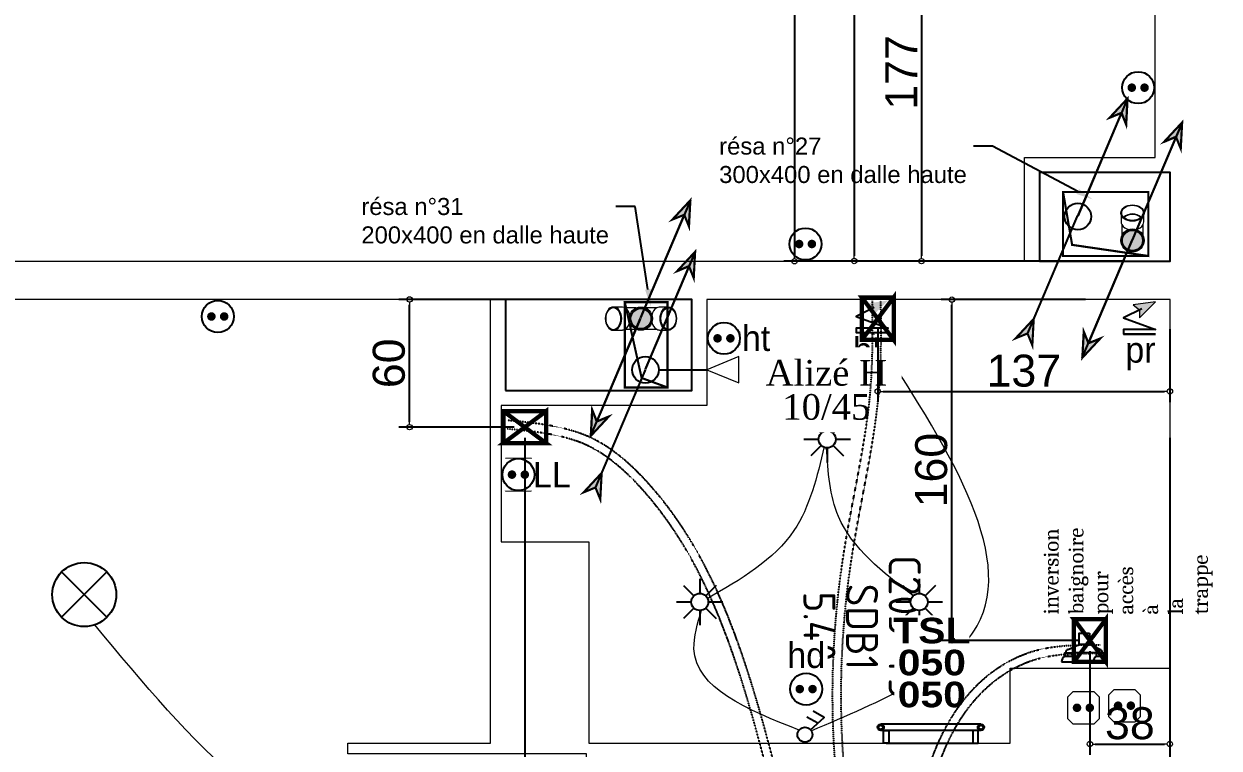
# Model space of a CAD drawing. Header units: millimetres. Extents: x 449410 to 506007, y -379864 to -318775.
# Drawn here: x 462452 to 468058, y -351711 to -348312 of the extents above; entities that cross this region are included whole.
import ezdxf
from ezdxf import colors
from ezdxf.entities.mleader import LeaderData, LeaderLine
from ezdxf.math import Vec2, Vec3

# ---------------------------------------------------------------- set-up
doc = ezdxf.new("R2010")
doc.units = ezdxf.units.MM
doc.set_wipeout_variables(frame=1)
doc.linetypes.add('prlm_ef', pattern=[0.165, 0.1, -0.065])
doc.linetypes.add('prlm_gaz', pattern=[36, 24, -3, 0, -3, 0, -3, 0, -3])
for name, color, linetype, lineweight in [('_GAZELEC-BOITE INCORPO', 36, 'Continuous', 18), ('_GAZELEC-RESERVATION', 1, 'Continuous', 18), ('_GAZELEC-RESERVATION 2', 132, 'Continuous', 18)]:
    doc.layers.add(name, color=color, linetype=linetype, lineweight=lineweight)
for name, color, linetype in [('_GAZELEC-EAU CHAUDE', 1, 'Continuous'), ('GAZ-EU FLECHE', 42, 'Continuous'), ('GAZ-FLECHE VMC', 93, 'Continuous'), ('gaz-modifications', 30, 'Continuous'), ('prlm-CHAUFF-CONV', 20, 'Continuous'), ('prlm-EAU-CHU', 42, 'Continuous'), ('prlm-EAU-EF', 161, 'Continuous'), ('prlm-EAU-EUEV', 25, 'Continuous'), ('prlm-ELEC-CFO', 201, 'Continuous'), ('prlm-GAZ', 20, 'Continuous'), ('prlm-GT', 242, 'Continuous'), ('prlm-MOD', 64, 'Continuous'), ('prlm-VMC', 93, 'Continuous')]:
    doc.layers.add(name, color=color, linetype=linetype)
doc.layers.add('prlm-xpoly', color=7, linetype='Continuous', plot=False)
doc.layers.add('prlm-ZEROPLOT', color=254, linetype='Continuous', plot=False)
doc.styles.add('Arial', font='arial.ttf')
doc.styles.add('prlm-chauff-rad', font='ariblk.ttf', dxfattribs={"height": 12})
doc.styles.add('prlm-elec-cfo', font='comic.ttf', dxfattribs={"height": 12})
doc.styles.add('prlm-mod', font='cambriaz.ttf', dxfattribs={"height": 18})
doc.styles.add('prlm-vmc', font='pala.ttf', dxfattribs={"height": 14})
doc.styles.add('prlm-xpoly', font='isocp.shx', dxfattribs={"height": 15})
doc.styles.get("Standard").update_dxf_attribs({"font": 'arial.ttf'})
doc.dimstyles.new('200', dxfattribs={"dimtxt": 150, "dimasz": 25, "dimexe": 50, "dimexo": 50, "dimgap": 20, "dimtad": 1, "dimdec": 0, "dimlfac": 0.1, "dimdsep": 46, "dimtxsty": 'Arial', "dimblk1": 'DOTBLANK', "dimblk2": 'DOTBLANK', "dimsah": 1, "dimcen": 25, "dimclrd": 5, "dimclre": 5, "dimadec": 0, "dimazin": 0, "dimtfac": 1, "dimtdec": 0, "dimtmove": 0, "dimatfit": 3, "dimldrblk": 'DOTBLANK', "dimfxl": 50, "dimtolj": 1, "dimtzin": 0, "dimarcsym": 0})

# ---------------------------------------------------------------- blocks, each defined once
blk = doc.blocks.new('xi.eu')
at = {"layer": 'prlm-EAU-EUEV', "linetype": 'ByBlock', "lineweight": -2}
h = blk.add_hatch(color=0, dxfattribs=at)
edge = h.paths.add_edge_path()
edge.add_arc((0, 0), 5, 0, 360)
at = {"layer": 'prlm-EAU-EUEV', "color": 0, "linetype": 'ByBlock', "lineweight": 5}
blk.add_circle((0, 0), 5, dxfattribs=at)
blk = doc.blocks.new('xi.be')
at = {"layer": 'prlm-VMC', "color": 0, "linetype": 'ByBlock', "lineweight": 5, "flags": 128}
blk.add_lwpolyline([(-6.17, -15), (6.17, -15), (0, 0)], close=True, dxfattribs=at)
at = {"layer": 'prlm-VMC', "color": 0, "linetype": 'ByBlock', "lineweight": 5}
blk.add_solid([(0, -1), (5.17, -14), (-5.17, -14), (0, -1)], dxfattribs=at)
blk = doc.blocks.new('xi.cee2')
at = {"layer": 'prlm-EAU-CHU', "color": 0, "lineweight": 13}
for p, q in [((-8.66, 5.34), (-12.09, 5.34)), ((-2.17, 5), (-7.43, 5)), ((7.43, 5), (2.17, 5)), ((12.09, 5.34), (8.66, 5.34)), ((-12.09, -5.34), (-8.66, -5.34)), ((-7.43, -5), (-2.17, -5)), ((2.17, -5), (7.43, -5)), ((8.66, -5.34), (12.09, -5.34))]:
    blk.add_line(p, q, dxfattribs=at)
for radius in [5.45, 4.69]:
    blk.add_circle((0, 0), radius, dxfattribs=at)
for centre, radius, start, end in [((-8.8, 2.45), 2.89, 61.5716, 87.1026), ((-9.99, 0.84), 4.88, 9.9757, 58.4084), ((9.99, 0.84), 4.88, 121.5916, 170.0243), ((8.8, 2.45), 2.89, 92.8974, 118.4284), ((-8.8, -2.45), 2.89, 272.8974, 298.4284), ((-9.99, -0.84), 4.88, 301.5916, 350.0243), ((9.99, -0.84), 4.88, 189.9757, 238.4084), ((8.8, -2.45), 2.89, 241.5716, 267.1026)]:
    blk.add_arc(centre, radius, start, end, dxfattribs=at)
at = {"layer": 'prlm-EAU-CHU', "color": 0, "lineweight": 13, "extrusion": (0, 0, -1)}
for centre, major_axis, ratio in [((-12.84, 0), (0, -5.45), 0.707316), ((-12.94, 0), (0, -5.05), 0.706972)]:
    blk.add_ellipse(centre, major_axis=major_axis, ratio=ratio, dxfattribs=at)
at = {"layer": 'prlm-EAU-CHU', "color": 0, "lineweight": 13}
for centre, major_axis, ratio in [((12.84, 0), (0, -5.45), 0.707316), ((12.94, 0), (0, -5.05), 0.706972)]:
    blk.add_ellipse(centre, major_axis=major_axis, ratio=ratio, dxfattribs=at)
blk = doc.blocks.new('xi.cee1')
at = {"layer": 'prlm-EAU-CHU', "color": 0, "lineweight": 13}
for p, q in [((7.43, 5), (2.17, 5)), ((12.09, 5.34), (8.77, 5.34)), ((2.17, -5), (7.43, -5)), ((8.77, -5.34), (12.09, -5.34))]:
    blk.add_line(p, q, dxfattribs=at)
for radius in [5.45, 4.69]:
    blk.add_circle((0, 0), radius, dxfattribs=at)
for centre, radius, start, end in [((10.09, 0.78), 4.99, 122.4397, 169.5051), ((8.79, 2.49), 2.86, 90.508, 118.9381), ((6.35, 0), 5.87, 317.8112, 42.1667), ((6.14, 0), 6.3, 318.9248, 41.0752), ((10.09, -0.78), 4.99, 190.4949, 237.5603), ((8.79, -2.49), 2.86, 241.0619, 269.492)]:
    blk.add_arc(centre, radius, start, end, dxfattribs=at)
for centre, major_axis, ratio in [((12.84, 0), (0, -5.44), 0.708306), ((12.94, 0), (0, -5.05), 0.707331)]:
    blk.add_ellipse(centre, major_axis=major_axis, ratio=ratio, dxfattribs=at)
blk = doc.blocks.new('xi.PC')
at = {"color": 0, "lineweight": 5}
blk.add_wipeout([(-7.5, -7.5), (7.5, -7.5), (7.5, 7.5), (-7.5, 7.5)], dxfattribs=at).dxf.layer = 'prlm-ELEC-CFO'
at = {"layer": 'prlm-ELEC-CFO', "color": 0, "linetype": 'ByBlock', "lineweight": 5, "const_width": 2}
for points in [[(-4, 0, 1), (-2, 0, 1)], [(2, 0, 1), (4, 0, 1)]]:
    blk.add_lwpolyline(points, format="xyb", close=True, dxfattribs=at)
at = {"layer": 'prlm-ELEC-CFO', "color": 0, "linetype": 'ByBlock', "lineweight": -2}
blk.add_circle((0, 0), 7.5, dxfattribs=at)
blk = doc.blocks.new('xi.LLrob')
at = {"layer": 'prlm-EAU-EF', "color": 0}
blk.add_lwpolyline([(-6, 7.5), (6, 7.5), (-6, -7.5), (6, -7.5)], close=True, dxfattribs=at)
blk = doc.blocks.new('xi.LL')
at = {"color": 0, "lineweight": 5}
blk.add_wipeout([(-7.5, -7.5), (7.5, -7.5), (7.5, 7.5), (-7.5, 7.5)], dxfattribs=at).dxf.layer = 'prlm-ELEC-CFO'
at = {"layer": 'prlm-ELEC-CFO', "color": 0, "linetype": 'ByBlock', "lineweight": 5, "const_width": 2}
for points in [[(-4, 0, 1), (-2, 0, 1)], [(2, 0, 1), (4, 0, 1)]]:
    blk.add_lwpolyline(points, format="xyb", close=True, dxfattribs=at)
at = {"layer": 'prlm-ELEC-CFO', "color": 0, "linetype": 'ByBlock', "lineweight": -2}
blk.add_circle((0, 0), 7.5, dxfattribs=at)
blk = doc.blocks.new('xi.PCHT')
at = {"color": 0, "lineweight": 5}
blk.add_wipeout([(-7.5, -7.5), (7.5, -7.5), (7.5, 7.5), (-7.5, 7.5)], dxfattribs=at).dxf.layer = 'prlm-ELEC-CFO'
at = {"layer": 'prlm-ELEC-CFO', "color": 0, "linetype": 'ByBlock', "lineweight": 5, "const_width": 2}
for points in [[(-4, 0, 1), (-2, 0, 1)], [(2, 0, 1), (4, 0, 1)]]:
    blk.add_lwpolyline(points, format="xyb", close=True, dxfattribs=at)
at = {"layer": 'prlm-ELEC-CFO', "color": 0, "linetype": 'ByBlock', "lineweight": -2}
blk.add_circle((0, 0), 7.5, dxfattribs=at)
blk = doc.blocks.new('xi.PCHD')
at = {"color": 0, "lineweight": 5}
blk.add_wipeout([(-7.5, -7.5), (7.5, -7.5), (7.5, 7.5), (-7.5, 7.5)], dxfattribs=at).dxf.layer = 'prlm-ELEC-CFO'
at = {"layer": 'prlm-ELEC-CFO', "color": 0, "linetype": 'ByBlock', "lineweight": 5, "const_width": 2}
for points in [[(-4, 0, 1), (-2, 0, 1)], [(2, 0, 1), (4, 0, 1)]]:
    blk.add_lwpolyline(points, format="xyb", close=True, dxfattribs=at)
at = {"layer": 'prlm-ELEC-CFO', "color": 0, "linetype": 'ByBlock', "lineweight": -2}
blk.add_circle((0, 0), 7.5, dxfattribs=at)
blk = doc.blocks.new('xi.PR')
at = {"layer": 'prlm-ELEC-CFO', "lineweight": 5}
blk.add_hatch(color=0, dxfattribs=at).paths.add_polyline_path([(-3, 6), (-0.1, 3.7), (0, 0), (7.5, 7.5)])
at = {"layer": 'prlm-ELEC-CFO', "color": 0, "lineweight": 5, "flags": 128}
blk.add_lwpolyline([(-3, 6), (-0.1, 3.7), (0, 0), (7.5, 7.5)], close=True, dxfattribs=at)
at = {"layer": 'prlm-ELEC-CFO', "color": 0}
blk.add_lwpolyline([(0.95, 4.23), (-7.5, 0), (7.5, -5.5), (-7.5, -5.5), (-7.5, -7.5), (7.5, -7.5)], dxfattribs=at)
blk = doc.blocks.new('xi.DA')
at = {"layer": 'prlm-ELEC-CFO', "color": 0}
for points in [[(0.61, -1.67), (7.04, 4.05), (1.81, 7.01)], [(4.05, 1.39), (-1.17, 4.34)]]:
    blk.add_lwpolyline(points, dxfattribs=at)
blk.add_circle((-2, -4), 3.5, dxfattribs=at)
blk = doc.blocks.new('xi.SPOT')
at = {"color": 0, "lineweight": 5}
blk.add_wipeout([(-4, 0), (-2.83, -2.83), (0, -4), (2.83, -2.83), (4, 0), (2.83, 2.83), (0, 4), (-2.83, 2.83)], dxfattribs=at).dxf.layer = 'prlm-ELEC-CFO'
at = {"layer": 'prlm-ELEC-CFO', "color": 0, "linetype": 'ByBlock', "lineweight": -2, "flags": 128}
for points in [[(-7.69, 7.69), (-2.83, 2.83)], [(0, 10.88), (0, 4)], [(7.69, 7.69), (2.83, 2.83)], [(-10.88, 0), (-4, 0)], [(4, 0), (10.88, 0)], [(-2.83, -2.83), (-7.69, -7.69)], [(0, -4), (0, -10.88)], [(2.83, -2.83), (7.69, -7.69)]]:
    blk.add_lwpolyline(points, dxfattribs=at)
at = {"layer": 'prlm-ELEC-CFO', "color": 0, "linetype": 'ByBlock', "lineweight": -2}
blk.add_circle((0, 0), 4, dxfattribs=at)
blk = doc.blocks.new('xi.BL')
at = {"color": 0, "lineweight": 5}
blk.add_wipeout([(-7.5, -7.5), (7.5, -7.5), (7.5, 7.5), (-7.5, 7.5)], dxfattribs=at).dxf.layer = 'prlm-ELEC-CFO'
at = {"layer": 'prlm-ELEC-CFO', "lineweight": 5}
blk.add_hatch(color=0, dxfattribs=at).paths.add_polyline_path([(-3, 6), (-0.1, 3.7), (0, 0), (7.5, 7.5)])
at = {"layer": 'prlm-ELEC-CFO', "color": 0}
blk.add_lwpolyline([(0.95, 4.23), (-7.5, 0), (7.5, -5.5), (-7.5, -5.5), (-7.5, -7.5), (7.5, -7.5)], dxfattribs=at)
blk = doc.blocks.new('xi.dchrob')
at = {"layer": 'prlm-MOD', "color": 161}
for p, q in [((8.16, -2.3), (8.16, 2.3)), ((13.38, 1.16), (13.38, -1.16))]:
    blk.add_line(p, q, dxfattribs=at)
for points in [[(0, 10.66), (0, 4.16)], [(4.19, -5.66), (4.19, 5.66)], [(5.77, 7.56), (8.16, 2.38)], [(0, -4.16), (0, -10.66)], [(5.77, -7.26), (8.16, -2.37)]]:
    blk.add_lwpolyline(points, dxfattribs=at)
for points in [[(2.5, 9.16), (4.19, 9.16), (4.19, 5.66), (2.5, 5.66)], [(13.38, -2.37), (8.16, -2.37), (8.16, 2.38), (13.38, 2.38)], [(2.5, -5.66), (4.19, -5.66), (4.19, -9.16), (2.5, -9.16)]]:
    blk.add_lwpolyline(points, close=True, dxfattribs=at)
for centre, radius, start, end in [((0, 7.41), 3.25, 32.579, 90), ((0, 7.41), 3.25, 270, 327.421), ((4.65, 7.56), 1.13, 0, 114.0743), ((0, -7.41), 3.25, 32.579, 90), ((0, -7.41), 3.25, 270, 327.421), ((4.65, -7.26), 1.13, 245.9257, 360)]:
    blk.add_arc(centre, radius, start, end, dxfattribs=at)
blk = doc.blocks.new('xi.PCGTL')
at = {"layer": 'prlm-ELEC-CFO', "color": 0, "lineweight": 0}
blk.add_lwpolyline([(-7.5, -5), (-5, -7.5), (5, -7.5), (7.5, -5), (7.5, 5), (5, 7.5), (-5, 7.5), (-7.5, 5)], close=True, dxfattribs=at)
at = {"layer": 'prlm-ELEC-CFO', "color": 0, "linetype": 'ByBlock', "lineweight": 5, "const_width": 2}
for points in [[(-4, 0, 1), (-2, 0, 1)], [(2, 0, 1), (4, 0, 1)]]:
    blk.add_lwpolyline(points, format="xyb", close=True, dxfattribs=at)
blk = doc.blocks.new('xi.PTCE')
at = {"layer": 'prlm-ELEC-CFO', "color": 0}
for points in [[(-10.61, 10.61), (10.61, -10.61)], [(10.61, 10.61), (-10.61, -10.61)]]:
    blk.add_lwpolyline(points, dxfattribs=at)
at = {"layer": 'prlm-ELEC-CFO', "color": 0, "linetype": 'ByBlock'}
blk.add_circle((0, 0), 15, dxfattribs=at)
blk = doc.blocks.new('xi.tsl-050-050')
at = {"layer": 'prlm-CHAUFF-CONV', "linetype": 'ByBlock', "lineweight": -2}
h = blk.add_hatch(color=0, dxfattribs=at)
edge = h.paths.add_edge_path()
edge.add_arc((-23.5, 7.5), 1.5, 0, 360)
edge = h.paths.add_edge_path(flags=17)
edge.add_arc((-23.5, 7.5), 1, 0, 360)
edge = h.paths.add_edge_path()
edge.add_arc((23.5, 7.5), 1.5, 0, 360)
edge = h.paths.add_edge_path(flags=17)
edge.add_arc((23.5, 7.5), 1, 0, 360)
at = {"layer": 'prlm-CHAUFF-CONV', "color": 0, "linetype": 'ByBlock', "lineweight": -2, "flags": 128}
for points in [[(23.5, 9), (-23.5, 9)], [(23.5, 6), (-23.5, 6)]]:
    blk.add_lwpolyline(points, dxfattribs=at)
at = {"layer": 'prlm-CHAUFF-CONV', "color": 0, "linetype": 'ByBlock', "lineweight": -2}
for points in [[(-19.73, 0), (-22.27, 0), (-22.27, 6), (-19.73, 6)], [(19.73, 0), (22.27, 0), (22.27, 6), (19.73, 6)]]:
    blk.add_lwpolyline(points, close=True, dxfattribs=at)
for centre, radius in [((-23.5, 7.5), 1.5), ((-23.5, 7.5), 1), ((23.5, 7.5), 1.5), ((23.5, 7.5), 1)]:
    blk.add_circle(centre, radius, dxfattribs=at)
at = {"layer": 'prlm-ZEROPLOT', "linetype": 'ByBlock', "lineweight": -2, "flags": 128}
blk.add_lwpolyline([(-21, 0), (21, 0)], dxfattribs=at)
blk = doc.blocks.new('FLECHE1')
h = blk.add_hatch(color=256)
h.dxf.hatch_style = 1
h.paths.add_polyline_path([(495907.1, -370439.6), (495913.6, -370315.5), (495936.1, -370371.1), (495991.7, -370348.6)])
for p, q in [((495907.1, -370439.6), (496141.3, -369887.2)), ((495913.6, -370315.5), (495907.1, -370439.6)), ((495913.6, -370315.5), (495907.1, -370439.6)), ((495936.1, -370371.1), (495913.6, -370315.5)), ((495936.1, -370371.1), (495913.6, -370315.5)), ((495991.7, -370348.6), (495907.1, -370439.6)), ((495907.1, -370439.6), (495991.7, -370348.6)), ((495907.1, -370439.6), (495936.1, -370371.1)), ((495936.1, -370371.1), (495991.7, -370348.6)), ((495991.7, -370348.6), (495936.1, -370371.1))]:
    blk.add_line(p, q)
at = {"const_width": 10}
for points in [[(495936.1, -370371.1), (496141.3, -369887.2)], [(495907.1, -370439.6), (495913.6, -370315.5), (495936.1, -370371.1), (495991.7, -370348.6), (495907.1, -370439.6)]]:
    blk.add_lwpolyline(points, dxfattribs=at)
blk = doc.blocks.new('FLECHE2')
h = blk.add_hatch(color=256)
h.dxf.hatch_style = 1
h.paths.add_polyline_path([(496271.9, -370023.3), (496278.4, -369899.2), (496300.9, -369954.8), (496356.5, -369932.3)])
at = {"const_width": 10}
for points in [[(496066.7, -370507.2), (496300.9, -369954.8), (496356.5, -369932.3), (496271.9, -370023.3), (496300.9, -369954.8), (496278.4, -369899.2), (496271.9, -370023.3), (496356.5, -369932.3), (496300.9, -369954.8), (496278.4, -369899.2), (496271.9, -370023.3)], [(496271.9, -370023.3), (496278.4, -369899.2), (496300.9, -369954.8), (496356.5, -369932.3), (496271.9, -370023.3)]]:
    blk.add_lwpolyline(points, dxfattribs=at)
blk = doc.blocks.new('_DOTBLANK')
at = {"color": 0, "linetype": 'ByBlock'}
blk.add_line((-0.5, 0), (-1, 0), dxfattribs=at)
blk.add_circle((0, 0), 0.5, dxfattribs=at)
blk = doc.blocks.new('*D135')
at = {"layer": '_GAZELEC-BOITE INCORPO', "color": 5, "lineweight": -2, "transparency": 16777216}
for p, q in [((467432, -349606), (466755.1, -349606)), ((466805.1, -351180.8), (466805.1, -349631)), ((467402.1, -351205.8), (466755.1, -351205.8))]:
    blk.add_line(p, q, dxfattribs=at)
at = {"layer": '_GAZELEC-BOITE INCORPO', "color": 5, "lineweight": -2, "transparency": 16777216, "xscale": 25, "yscale": 25, "zscale": 25}
for p, rotation in [((466805.1, -349606), 90), ((466805.1, -351205.8), 270)]:
    blk.add_blockref('_DOTBLANK', p, dxfattribs=dict(at, rotation=rotation))
at = {"layer": '_GAZELEC-BOITE INCORPO', "color": 0, "transparency": 16777216, "insert": (466708.5, -350405.9), "char_height": 150, "attachment_point": 5, "rotation": 90, "style": 'Arial'}
blk.add_mtext('\\A1;160', dxfattribs=at)
blk = doc.blocks.new('*D136')
at = {"layer": '_GAZELEC-BOITE INCORPO', "color": 5, "lineweight": -2, "transparency": 16777216}
for p, q in [((467452.1, -351255.8), (467452.1, -351741.4)), ((467827.1, -351255.8), (467827.1, -351741.4)), ((467477.1, -351691.4), (467802.1, -351691.4))]:
    blk.add_line(p, q, dxfattribs=at)
at = {"layer": '_GAZELEC-BOITE INCORPO', "color": 5, "lineweight": -2, "transparency": 16777216, "xscale": 25, "yscale": 25, "zscale": 25, "rotation": 180}
blk.add_blockref('_DOTBLANK', (467452.1, -351691.4), dxfattribs=at)
at = {"layer": '_GAZELEC-BOITE INCORPO', "color": 5, "lineweight": -2, "transparency": 16777216, "xscale": 25, "yscale": 25, "zscale": 25}
blk.add_blockref('_DOTBLANK', (467827.1, -351691.4), dxfattribs=at)
at = {"layer": '_GAZELEC-BOITE INCORPO', "color": 0, "transparency": 16777216, "insert": (467639.6, -351594.8), "char_height": 150, "attachment_point": 5, "style": 'Arial'}
blk.add_mtext('\\A1;38', dxfattribs=at)
blk = doc.blocks.new('*D137')
at = {"layer": '_GAZELEC-BOITE INCORPO', "color": 5, "lineweight": -2, "transparency": 16777216}
for p, q in [((466457, -349745.3), (466457, -350086.9)), ((467827.4, -349745.1), (467827.4, -350086.9)), ((466482, -350036.9), (467802.4, -350036.9))]:
    blk.add_line(p, q, dxfattribs=at)
at = {"layer": '_GAZELEC-BOITE INCORPO', "color": 5, "lineweight": -2, "transparency": 16777216, "xscale": 25, "yscale": 25, "zscale": 25, "rotation": 180}
blk.add_blockref('_DOTBLANK', (466457, -350036.9), dxfattribs=at)
at = {"layer": '_GAZELEC-BOITE INCORPO', "color": 5, "lineweight": -2, "transparency": 16777216, "xscale": 25, "yscale": 25, "zscale": 25}
blk.add_blockref('_DOTBLANK', (467827.4, -350036.9), dxfattribs=at)
at = {"layer": '_GAZELEC-BOITE INCORPO', "color": 0, "transparency": 16777216, "insert": (467142.2, -349940.3), "char_height": 150, "attachment_point": 5, "style": 'Arial'}
blk.add_mtext('\\A1;137', dxfattribs=at)
blk = doc.blocks.new('*D138')
at = {"layer": '_GAZELEC-BOITE INCORPO', "color": 5, "lineweight": -2, "transparency": 16777216}
for p, q in [((464801, -350254.6), (464801, -352030.3)), ((467827.1, -350254.6), (467827.1, -352030.3)), ((464826, -351980.3), (467802.1, -351980.3))]:
    blk.add_line(p, q, dxfattribs=at)
at = {"layer": '_GAZELEC-BOITE INCORPO', "color": 5, "lineweight": -2, "transparency": 16777216, "xscale": 25, "yscale": 25, "zscale": 25, "rotation": 180}
blk.add_blockref('_DOTBLANK', (464801, -351980.3), dxfattribs=at)
at = {"layer": '_GAZELEC-BOITE INCORPO', "color": 5, "lineweight": -2, "transparency": 16777216, "xscale": 25, "yscale": 25, "zscale": 25}
blk.add_blockref('_DOTBLANK', (467827.1, -351980.3), dxfattribs=at)
at = {"layer": '_GAZELEC-BOITE INCORPO', "color": 0, "transparency": 16777216, "insert": (466314, -351883.7), "char_height": 150, "attachment_point": 5, "style": 'Arial'}
blk.add_mtext('\\A1;303', dxfattribs=at)
blk = doc.blocks.new('*D139')
at = {"layer": '_GAZELEC-BOITE INCORPO', "color": 5, "lineweight": -2, "transparency": 16777216}
for p, q in [((464751, -349605.3), (464210.8, -349605.3)), ((464260.8, -350179.6), (464260.8, -349630.3)), ((464751, -350204.6), (464210.8, -350204.6))]:
    blk.add_line(p, q, dxfattribs=at)
at = {"layer": '_GAZELEC-BOITE INCORPO', "color": 5, "lineweight": -2, "transparency": 16777216, "xscale": 25, "yscale": 25, "zscale": 25}
for p, rotation in [((464260.8, -349605.3), 90), ((464260.8, -350204.6), 270)]:
    blk.add_blockref('_DOTBLANK', p, dxfattribs=dict(at, rotation=rotation))
at = {"layer": '_GAZELEC-BOITE INCORPO', "color": 0, "transparency": 16777216, "insert": (464164.2, -349904.9), "char_height": 150, "attachment_point": 5, "rotation": 90, "style": 'Arial'}
blk.add_mtext('\\A1;60', dxfattribs=at)
blk = doc.blocks.new('*D140')
at = {"layer": '_GAZELEC-BOITE INCORPO', "color": 5, "lineweight": -2, "transparency": 16777216}
for p, q in [((467607.5, -347654.4), (466612.2, -347654.4)), ((466662.2, -347679.4), (466662.2, -349400.8)), ((467607.5, -349425.8), (466612.2, -349425.8))]:
    blk.add_line(p, q, dxfattribs=at)
at = {"layer": '_GAZELEC-BOITE INCORPO', "color": 5, "lineweight": -2, "transparency": 16777216, "xscale": 25, "yscale": 25, "zscale": 25}
for p, rotation in [((466662.2, -347654.4), 90), ((466662.2, -349425.8), 270)]:
    blk.add_blockref('_DOTBLANK', p, dxfattribs=dict(at, rotation=rotation))
at = {"layer": '_GAZELEC-BOITE INCORPO', "color": 0, "transparency": 16777216, "insert": (466566.9, -348540.1), "char_height": 150, "attachment_point": 5, "rotation": 90, "style": 'Arial'}
blk.add_mtext('\\A1;177', dxfattribs=at)
blk = doc.blocks.new('*D141')
at = {"layer": '_GAZELEC-BOITE INCORPO', "color": 5, "lineweight": -2, "transparency": 16777216}
for p, q in [((467607.4, -345941.8), (466296.7, -345941.8)), ((466346.7, -345966.8), (466346.7, -349400.1)), ((467607.4, -349425.1), (466296.7, -349425.1))]:
    blk.add_line(p, q, dxfattribs=at)
at = {"layer": '_GAZELEC-BOITE INCORPO', "color": 5, "lineweight": -2, "transparency": 16777216, "xscale": 25, "yscale": 25, "zscale": 25}
for p, rotation in [((466346.7, -345941.8), 90), ((466346.7, -349425.1), 270)]:
    blk.add_blockref('_DOTBLANK', p, dxfattribs=dict(at, rotation=rotation))
at = {"layer": '_GAZELEC-BOITE INCORPO', "color": 0, "transparency": 16777216, "insert": (466250, -347683.4), "char_height": 150, "attachment_point": 5, "rotation": 90, "style": 'Arial'}
blk.add_mtext('\\A1;348', dxfattribs=at)
blk = doc.blocks.new('*D142')
at = {"layer": '_GAZELEC-BOITE INCORPO', "color": 5, "lineweight": -2, "transparency": 16777216}
for p, q in [((466972.1, -344224.3), (466016.4, -344224.3)), ((466066.4, -344249.3), (466066.4, -349400.9)), ((466972.1, -349425.9), (466016.4, -349425.9))]:
    blk.add_line(p, q, dxfattribs=at)
at = {"layer": '_GAZELEC-BOITE INCORPO', "color": 5, "lineweight": -2, "transparency": 16777216, "xscale": 25, "yscale": 25, "zscale": 25}
for p, rotation in [((466066.4, -344224.3), 90), ((466066.4, -349425.9), 270)]:
    blk.add_blockref('_DOTBLANK', p, dxfattribs=dict(at, rotation=rotation))
at = {"layer": '_GAZELEC-BOITE INCORPO', "color": 0, "transparency": 16777216, "insert": (465969.9, -346825.1), "char_height": 150, "attachment_point": 5, "rotation": 90, "style": 'Arial'}
blk.add_mtext('\\A1;520', dxfattribs=at)

msp = doc.modelspace()

# ---------------------------------------------------------------- linework, layer by layer
at = {"layer": '_GAZELEC-BOITE INCORPO', "const_width": 20}
for points in [[(464901.014, -350179.615), (464901.01, -350129.615), (464701.016, -350129.631), (464701.022, -350279.631), (464901.022, -350279.615), (464901.01, -350129.615), (464701.022, -350279.631), (464901.022, -350279.609), (464701.016, -350129.631)], [(467427.13, -351105.821), (467377.13, -351105.825), (467377.146, -351305.818), (467527.146, -351305.813), (467527.13, -351105.813), (467377.13, -351105.825), (467527.146, -351305.813), (467527.124, -351105.813), (467377.146, -351305.818)]]:
    msp.add_lwpolyline(points, dxfattribs=at)
at = {"layer": '_GAZELEC-RESERVATION 2', "const_width": 10}
for points in [[(467726.446, -349401.339), (467326.446, -349401.339), (467326.446, -349101.339), (467726.446, -349101.339), (467726.446, -349401.339), (467368.771, -349349.174), (467326.446, -349101.339)], [(465270.468, -349618.179), (465270.468, -350018.179), (465470.468, -350018.179), (465470.468, -349618.179), (465270.468, -349618.179), (465349.39, -349973.891), (465470.468, -350018.179)]]:
    msp.add_lwpolyline(points, dxfattribs=at)
at = {"layer": 'prlm-ELEC-CFO', "lineweight": 13}
for points in [[(466205.558, -350295.76), (466063.642, -350689.715), (465656.175, -351010.75)], [(466623.911, -350995.786), (466272.825, -350623.343), (466215.819, -350301.429)], [(464696.565, -351873.392), (464198.899, -352115.971), (462783.577, -351131.927)]]:
    msp.add_spline(points, degree=3, dxfattribs=at)
at = {"layer": 'prlm-GT'}
for points in [[(467215.476, -349425.125), (467828.626, -349425.125), (467828.626, -349009.402), (467215.476, -349009.402)], [(464711.088, -350033.06), (465585.601, -350033.06), (465585.601, -349605.262), (464711.088, -349605.262)]]:
    msp.add_lwpolyline(points, close=True, dxfattribs=at)
at = {"layer": 'prlm-VMC'}
msp.add_lwpolyline([(465429.615, -349935.438), (465655.594, -349935.441)], dxfattribs=at)
for centre in [(467395.847, -349215.904), (465367.115, -349935.438)]:
    msp.add_circle(centre, 62.5, dxfattribs=at)
at = {"layer": 'prlm-xpoly', "lineweight": 0}
for points in [[(467154.54, -344788.832), (460980.738, -344788.831), (460982.801, -349425.261), (467145.476, -349425.125), (467145.476, -348939.402), (467758.626, -348939.402), (467758.626, -345163.831), (467154.529, -345163.831)], [(465090.609, -351738.056), (463971.087, -351738.056), (463971.087, -351688.056), (464641.087, -351688.056), (464641.088, -349605.262), (460982.801, -349605.261), (460982.265, -352691.266), (465090.609, -352691.267)], [(465655.623, -349605.09), (465655.579, -350103.06), (464691.088, -350103.06), (464691.087, -350743.127), (465101.146, -350743.127), (465101.146, -351688.043), (467077.711, -351688.057), (467078.305, -351335.858), (467827.796, -351335.858), (467828.001, -349605.605)]]:
    msp.add_lwpolyline(points, close=True, dxfattribs=at)

# ---------------------------------------------------------------- block references
at = {"layer": 'GAZ-EU FLECHE', "rotation": 180}
for p in [(963792.105, -719213.927), (961485.117, -719579.097)]:
    msp.add_blockref('FLECHE1', p, dxfattribs=at)
at = {"layer": 'GAZ-EU FLECHE'}
msp.add_blockref('FLECHE1', (-30796.495, 20193.581), dxfattribs=at)
at = {"layer": 'GAZ-FLECHE VMC', "rotation": 180}
for name, p in [('FLECHE2', (963460.499, -719719.802)), ('FLECHE1', (961507.416, -719820.942)), ('FLECHE2', (961433.787, -720442.674))]:
    msp.add_blockref(name, p, dxfattribs=at)
at = {"layer": 'prlm-CHAUFF-CONV', "xscale": 10, "yscale": 10, "zscale": 10}
msp.add_blockref('xi.tsl-050-050', (466706.044, -351688.057), dxfattribs=at)
at = {"layer": 'prlm-EAU-CHU', "ltscale": 50, "xscale": 10, "yscale": 10, "zscale": 10, "rotation": 89.99999999998862}
msp.add_blockref('xi.cee1', (467651.804, -349328.423), dxfattribs=at)
at = {"layer": 'prlm-EAU-CHU', "xscale": 10, "yscale": 10, "zscale": 10}
msp.add_blockref('xi.cee2', (465345.825, -349695.262), dxfattribs=at)
at = {"layer": 'prlm-EAU-EF', "xscale": 10, "yscale": 10, "zscale": 10}
msp.add_blockref('xi.LLrob', (464771.088, -350427.326), dxfattribs=at)
at = {"layer": 'prlm-EAU-EUEV', "xscale": 10, "yscale": 10, "zscale": 10}
msp.add_blockref('xi.eu', (467651.804, -349328.423), dxfattribs=at)
at = {"layer": 'prlm-EAU-EUEV', "xscale": 10, "yscale": 10, "zscale": 10, "rotation": 358.4491844075603}
msp.add_blockref('xi.eu', (465345.825, -349695.262), dxfattribs=at)
at = {"layer": 'prlm-ELEC-CFO', "xscale": 10, "yscale": 10, "zscale": 10}
for name, p in [('xi.PTCE', (462734.561, -350990.162)), ('xi.PCGTL', (467421.633, -351521.391)), ('xi.PCGTL', (467614.165, -351511.523))]:
    msp.add_blockref(name, p, dxfattribs=at)
at = {"layer": 'prlm-MOD', "xscale": 10, "yscale": 10, "zscale": 10, "rotation": 89.99999999999973}
msp.add_blockref('xi.dchrob', (467425.922, -351305.811), dxfattribs=at)
at = {"layer": 'prlm-VMC', "xscale": 10, "yscale": 10, "zscale": 10, "rotation": 89.99999999999952}
msp.add_blockref('xi.be', (465655.594, -349935.441), dxfattribs=at)

# ---------------------------------------------------------------- texts
at = {"layer": 'gaz-modifications', "insert": (467235.404, -351083.667), "char_height": 70, "width": 6.63149, "attachment_point": 1, "rotation": 90, "style": 'prlm-mod'}
msp.add_mtext('inversion baignoire\\Ppour accès à la trappe', dxfattribs=at)
at = {"layer": 'prlm-xpoly', "lineweight": 20, "insert": (466383.479, -351141.53), "char_height": 150, "attachment_point": 5, "rotation": 269.999993, "line_spacing_factor": 0.8, "style": 'prlm-xpoly'}
msp.add_mtext('C203-T5\\PSDB1\\P5.40', dxfattribs=at)

# ---------------------------------------------------------------- dimensions: what is measured, and where the dimension line sits
at = {"layer": '_GAZELEC-BOITE INCORPO'}
dim = msp.add_linear_dim(base=(464260.816, -349605.262), p1=(464801.02, -350204.62), p2=(464801.02, -349605.262), angle=90, dimstyle='200', dxfattribs=at)
dim.commit()
dim.dimension.update_dxf_attribs({"geometry": '*D139', "text_midpoint": (464164.23, -349904.941)})
dim = msp.add_linear_dim(base=(467827.139, -351691.403), p1=(467452.138, -351205.819), p2=(467827.139, -351205.819), dimstyle='200', dxfattribs=at)
dim.commit()
dim.dimension.update_dxf_attribs({"geometry": '*D136', "text_midpoint": (467639.639, -351594.765)})

# ---------------------------------------------------------------- leaders
at = {"layer": '_GAZELEC-RESERVATION', "color": 6}
ml = msp.add_multileader_mtext('Standard', dxfattribs=at)
ml.set_content('résa n°27\\P300x400 en dalle haute', color=6)
ml.set_leader_properties()
ml.build(insert=Vec2(0, 0))
ml.multileader.update_dxf_attribs({"has_text_frame": 1, "arrow_head_size": 80, "scale": 20})
ctx = ml.context
ctx.base_point, ctx.scale, ctx.char_height, ctx.arrow_head_size, ctx.landing_gap_size, ctx.plane_origin = Vec3(465673.071, -348886.303), 20, 80, 80, 40, Vec3(460123.253, -348687.926)
notes = []
notes.append((ctx, [(0, (1, 1, 0), (466995.658, -348886.303), (-1, 0), 89.845, [(0, [(467465.439, -349136.048)], 0, [])])]))
ctx.mtext.insert, ctx.mtext.width, ctx.mtext.flow_direction = Vec3(465713.071, -348845.593), 1568.85041, 5
for ctx, leaders in notes:
    for number, flags, end, landing, length, lines in leaders:
        leader = LeaderData()
        leader.index, (leader.has_last_leader_line, leader.has_dogleg_vector, leader.attachment_direction) = number, flags
        leader.last_leader_point, leader.dogleg_vector, leader.dogleg_length = Vec3(end), Vec3(landing), length
        for number, points, colour, breaks in lines:
            line = LeaderLine()
            line.index, line.vertices, line.color, line.breaks = number, Vec3.list(points), colors.encode_raw_color(colour), breaks
            leader.lines.append(line)
        ctx.leaders.append(leader)

# ---------------------------------------------------------------- next in the draw order: block references
at = {"layer": 'prlm-ELEC-CFO', "xscale": 10, "yscale": 10, "zscale": 10}
for p in [(467678.626, -348611.491), (466117.976, -349345.148), (463361.129, -349685.262)]:
    msp.add_blockref('xi.PC', p, dxfattribs=at)

# ---------------------------------------------------------------- next in the draw order: texts
at = {"layer": 'prlm-EAU-EF', "lineweight": 20, "insert": (464928.551, -350427.326), "char_height": 120, "attachment_point": 5, "line_spacing_factor": 0.8, "style": 'prlm-elec-cfo', "bg_fill": 3, "box_fill_scale": 1.1, "bg_fill_color": 256, "bg_fill_transparency": 0}
msp.add_mtext('LL', dxfattribs=at)
at = {"layer": 'prlm-ELEC-CFO', "lineweight": 20, "char_height": 120, "attachment_point": 5, "line_spacing_factor": 0.8, "style": 'prlm-elec-cfo', "bg_fill": 3, "box_fill_scale": 1.1, "bg_fill_color": 256, "bg_fill_transparency": 0}
for s, insert in [('ht', (465886.368, -349787.767)), ('pr', (467689.34, -349859.962)), ('hd', (466121.148, -351275.293))]:
    msp.add_mtext(s, dxfattribs=dict(at, insert=insert))

# ---------------------------------------------------------------- next in the draw order: linework, layer by layer
at = {"layer": 'prlm-EAU-EF', "linetype": 'prlm_ef'}
msp.add_spline([(467215.275, -354747.863), (467281.088, -354013.556), (467638.69, -353237.754), (467984.169, -352507.312), (468206.797, -351637.525), (468249.218, -351117.958), (468249.218, -350416.061), (468249.218, -348770.388), (468249.218, -345558.8), (468249.218, -342464.832), (468249.218, -339553.47), (468249.218, -339286.21), (468249.218, -339052.549), (468655.486, -338120.599), (469250.935, -337876.048), (469559.979, -337842.353)], degree=3, dxfattribs=at)
at = {"layer": 'prlm-GAZ', "linetype": 'prlm_gaz', "ltscale": 0.8}
for points in [[(467289.561, -344180.81), (467289.561, -343888.397), (467425.982, -343558.184), (467746.12, -343458.305), (468096.006, -343632.076), (468198.877, -343990.73), (468198.877, -345885.222), (468198.877, -346422.114), (468198.877, -347314.224), (468356.399, -348616.908), (468441.294, -348857.027), (468634.984, -349087.959), (469148.551, -349246.073), (469486.949, -349222.403), (469817.739, -349199.282)], [(467244.144, -354755.753), (467256.536, -354422.266), (468097.458, -352438.946), (468334.853, -351007.448), (468334.853, -350549.21), (468612.186, -349595.325), (469803.276, -349212.757)]]:
    msp.add_spline(points, degree=3, dxfattribs=at)

# ---------------------------------------------------------------- next in the draw order: block references
at = {"layer": 'GAZ-EU FLECHE'}
msp.add_blockref('FLECHE1', (-28490.517, 20560.42), dxfattribs=at)
at = {"layer": 'GAZ-FLECHE VMC', "rotation": 180}
msp.add_blockref('FLECHE1', (963536.148, -719101.409), dxfattribs=at)
at = {"layer": 'prlm-ELEC-CFO', "xscale": 10, "yscale": 10, "zscale": 10}
for name, p in [('xi.PR', (467685.555, -349691.149)), ('xi.PCHT', (465735.607, -349787.754)), ('xi.PCHD', (466121.147, -351433.614))]:
    msp.add_blockref(name, p, dxfattribs=at)

# ---------------------------------------------------------------- next in the draw order: texts
at = {"layer": 'prlm-ELEC-CFO', "lineweight": 20, "insert": (464928.551, -350427.326), "char_height": 120, "attachment_point": 5, "line_spacing_factor": 0.8, "style": 'prlm-elec-cfo', "bg_fill": 3, "box_fill_scale": 1.1, "bg_fill_color": 256, "bg_fill_transparency": 0}
msp.add_mtext('LL', dxfattribs=at)

# ---------------------------------------------------------------- next in the draw order: dimensions: what is measured, and where the dimension line sits
at = {"layer": '_GAZELEC-BOITE INCORPO'}
for base, p1, p2, picture, middle in [((466066.447, -349425.853), (467022.081, -344224.327), (467022.081, -349425.853), '*D142', (465969.861, -346825.09)), ((466346.666, -349425.125), (467657.438, -345941.77), (467657.438, -349425.125), '*D141', (466250.028, -347683.447)), ((466662.173, -349425.803), (467657.525, -347654.393), (467657.525, -349425.803), '*D140', (466566.866, -348540.098))]:
    dim = msp.add_linear_dim(base=base, p1=p1, p2=p2, angle=90, dimstyle='200', dxfattribs=at)
    dim.commit()
    dim.dimension.update_dxf_attribs({"geometry": picture, "text_midpoint": middle})

# ---------------------------------------------------------------- next in the draw order: linework, layer by layer
at = {"layer": 'prlm-ELEC-CFO', "lineweight": 13}
for points in [[(466145.09, -351629.334), (466923.089, -351136.987), (466434.163, -349760.274)], [(466087.857, -351626.601), (465594.952, -351244.325), (465630.446, -351063.998)]]:
    msp.add_spline(points, degree=3, dxfattribs=at)

# ---------------------------------------------------------------- next in the draw order: block references
at = {"layer": 'prlm-ELEC-CFO', "xscale": 10, "yscale": 10, "zscale": 10}
for name, p in [('xi.LL', (464771.088, -350427.326)), ('xi.DA', (466135.514, -351608.05))]:
    msp.add_blockref(name, p, dxfattribs=at)

# ---------------------------------------------------------------- next in the draw order: block references
for p in [(466219.7, -350261.618), (465622.033, -351024.892), (466651.348, -351024.892)]:
    msp.add_blockref('xi.SPOT', p, dxfattribs=at)

# ---------------------------------------------------------------- next in the draw order: texts
at = {"layer": 'prlm-ELEC-CFO', "lineweight": 20, "insert": (466430.31, -349844.102), "char_height": 120, "attachment_point": 5, "line_spacing_factor": 0.8, "style": 'prlm-elec-cfo', "bg_fill": 3, "box_fill_scale": 1.1, "bg_fill_color": 256, "bg_fill_transparency": 0}
msp.add_mtext('bL', dxfattribs=at)

# ---------------------------------------------------------------- next in the draw order: block references
at = {"layer": 'prlm-ELEC-CFO', "xscale": 10, "yscale": 10, "zscale": 10}
msp.add_blockref('xi.BL', (466430.347, -349685.274), dxfattribs=at)

# ---------------------------------------------------------------- next in the draw order: texts
at = {"layer": 'prlm-CHAUFF-CONV', "lineweight": 20, "insert": (466710.619, -351309.887), "char_height": 120, "width": 328.23602, "attachment_point": 5, "line_spacing_factor": 0.75, "style": 'prlm-chauff-rad', "bg_fill": 3, "box_fill_scale": 1.1, "bg_fill_color": 256, "bg_fill_transparency": 0}
msp.add_mtext('TSL\\P050\\P050', dxfattribs=at)
at = {"layer": 'prlm-VMC', "ltscale": 25, "insert": (466215.893, -350030.492), "char_height": 120, "width": 586.14744, "attachment_point": 5, "line_spacing_factor": 0.8, "style": 'prlm-vmc', "bg_fill": 2}
msp.add_mtext('Alizé H 10/45', dxfattribs=at)

# ---------------------------------------------------------------- next in the draw order: linework, layer by layer
at = {"layer": '_GAZELEC-BOITE INCORPO', "const_width": 20}
msp.add_lwpolyline([(466432.024, -349595.343), (466382.024, -349595.347), (466382.039, -349795.34), (466532.039, -349795.335), (466532.024, -349595.335), (466382.024, -349595.347), (466532.039, -349795.335), (466532.017, -349595.335), (466382.039, -349795.34)], dxfattribs=at)
at = {"layer": '_GAZELEC-EAU CHAUDE', "linetype": 'prlm_ef'}
for points, knots in [([(467198.414, -354748.587), (467198.244, -354705.493), (467198.073, -354662.659), (467196.07, -354577.762), (467194.238, -354535.7), (467189.583, -354479.742), (467188.189, -354465.401), (467185.691, -354443.391), (467184.746, -354435.676), (467181.697, -354412.593), (467179.37, -354397.231), (467171.814, -354352.739), (467165.859, -354323.678), (467145.707, -354238.372), (467129.039, -354182.401), (467090.74, -354071.273), (467069.11, -354016.118), (467036.67, -353939.651), (467027.188, -353917.958), (467010.297, -353880.213), (467002.978, -353864.132), (466988.16, -353832.063), (466980.66, -353816.072), (466957.918, -353768.217), (466942.434, -353736.47), (466895.253, -353641.571), (466862.826, -353578.762), (466784.837, -353429.494), (466738.977, -353343.147), (466649.471, -353169.134), (466605.823, -353081.468), (466552.55, -352964.908), (466540.328, -352937.432), (466518.602, -352886.96), (466508.996, -352864.02), (466493.03, -352824.658), (466486.545, -352808.302), (466473.845, -352775.453), (466467.63, -352758.967), (466449.393, -352709.334), (466437.775, -352676.011), (466404.521, -352575.398), (466384.486, -352507.466), (466330.618, -352301.588), (466303.019, -352161.559), (466263.574, -351878.522), (466251.729, -351735.514), (466242.934, -351449.076), (466245.984, -351305.646), (466258.474, -351129.248), (466261.285, -351095.276), (466270.907, -350993.596), (466278.906, -350926.123), (466290.524, -350844.49), (466292.676, -350829.901), (466299.352, -350786.202), (466304.087, -350757.2), (466318.889, -350670.51), (466329.551, -350613.141), (466351.104, -350498.862), (466361.994, -350441.952), (466377.037, -350359.177), (466381.629, -350333.283), (466393.209, -350265.34), (466399.917, -350223.264), (466411.737, -350139.114), (466416.846, -350097.039), (466421.572, -350046.924), (466422.291, -350038.854), (466424.237, -350015.573), (466425.353, -350000.338), (466428.285, -349954.56), (466429.684, -349923.947), (466432.716, -349828.954), (466432.924, -349764.281), (466432.39, -349670.374), (466432.111, -349641.38), (466431.831, -349612.334)], [0, 0, 0, 0, 128.64489447, 128.64489447, 257.28978895, 257.28978895, 301.87723991, 301.87723991, 326.03030192, 326.03030192, 374.33642595, 374.33642595, 466.18211292, 466.18211292, 644.8531117, 644.8531117, 823.52411049, 823.52411049, 894.60984817, 894.60984817, 947.63102329, 947.63102329, 1000.65219841, 1000.65219841, 1106.69454864, 1106.69454864, 1318.7792491, 1318.7792491, 1611.71070282, 1611.71070282, 1904.64215654, 1904.64215654, 1994.36158926, 1994.36158926, 2068.41973823, 2068.41973823, 2120.70590467, 2120.70590467, 2172.99207111, 2172.99207111, 2277.564404, 2277.564404, 2486.70906977, 2486.70906977, 2904.9984013, 2904.9984013, 3323.28773283, 3323.28773283, 3741.57706437, 3741.57706437, 3841.56790257, 3841.56790257, 4041.54957896, 4041.54957896, 4085.14508061, 4085.14508061, 4172.3360839, 4172.3360839, 4346.71809049, 4346.71809049, 4521.10009708, 4521.10009708, 4600.51374282, 4600.51374282, 4729.38822924, 4729.38822924, 4858.26271567, 4858.26271567, 4883.00531024, 4883.00531024, 4929.64521787, 4929.64521787, 5022.92503314, 5022.92503314, 5218.27312606, 5218.27312606, 5305.2673816, 5305.2673816, 5305.2673816, 5305.2673816]), ([(467141.579, -354749.192), (467139.893, -354710.54), (467138.217, -354672.14), (467133.454, -354596.231), (467130.367, -354558.722), (467124.347, -354509.1), (467122.633, -354496.422), (467119.588, -354476.302), (467118.38, -354468.806), (467116.029, -354455.125), (467114.909, -354448.932), (467112.558, -354436.562), (467111.329, -354430.389), (467107.483, -354411.905), (467104.707, -354399.628), (467095.769, -354362.927), (467088.997, -354338.634), (467066.216, -354265.485), (467047.877, -354217.118), (467006.216, -354121.444), (466982.893, -354074.138), (466932.47, -353980.386), (466905.371, -353933.941), (466848.64, -353841.709), (466819.007, -353795.923), (466758.469, -353704.787), (466727.564, -353659.439), (466685.458, -353597.79), (466674.258, -353581.403), (466651.918, -353548.653), (466640.774, -353532.289), (466607.468, -353483.194), (466585.431, -353450.462), (466520.19, -353352.012), (466477.855, -353286.038), (466419.311, -353188.416), (466401.394, -353157.574), (466372.888, -353106.496), (466361.974, -353086.423), (466344.74, -353053.763), (466338.263, -353041.258), (466324.067, -353013.292), (466316.406, -352997.813), (466301.395, -352966.732), (466294.045, -352951.127), (466272.434, -352904.13), (466258.616, -352872.555), (466218.745, -352777.175), (466194.277, -352712.716), (466135.154, -352544.089), (466102.985, -352438.893), (466043.053, -352226.63), (466015.291, -352119.563), (465960.399, -351905.068), (465933.27, -351797.641), (465875.926, -351583.939), (465845.711, -351477.664), (465785.958, -351290.977), (465757.76, -351210.058), (465695.399, -351051.512), (465661.236, -350973.884), (465585.074, -350823.521), (465543.078, -350750.788), (465481.82, -350659.886), (465466.953, -350638.809), (465420.892, -350576.554), (465388.238, -350536.349), (465340.816, -350483.602), (465327.966, -350469.814), (465301.758, -350442.91), (465288.398, -350429.792), (465253.003, -350396.843), (465230.568, -350377.702), (465184.399, -350342.547), (465160.666, -350326.533), (465127.616, -350307.475), (465118.861, -350302.722), (465105.572, -350295.97), (465101.1, -350293.776), (465089.383, -350288.233), (465082.075, -350284.98), (465067.283, -350278.78), (465059.802, -350275.832), (465037.111, -350267.418), (465021.652, -350262.38), (464980.924, -350250.629), (464955.197, -350244.66), (464902.524, -350234.535), (464875.578, -350230.38), (464820.801, -350223.194), (464792.97, -350220.163), (464749.166, -350215.742), (464733.383, -350214.219), (464717.541, -350212.69)], [0, 0, 0, 0, 115.11459427, 115.11459427, 230.22918855, 230.22918855, 270.05475548, 270.05475548, 293.85403456, 293.85403456, 313.67133055, 313.67133055, 333.48862653, 333.48862653, 373.1232185, 373.1232185, 452.39240244, 452.39240244, 613.36586323, 613.36586323, 774.33932401, 774.33932401, 935.31278479, 935.31278479, 1096.28624558, 1096.28624558, 1257.25970636, 1257.25970636, 1315.59688182, 1315.59688182, 1373.93405729, 1373.93405729, 1490.60840821, 1490.60840821, 1723.95711006, 1723.95711006, 1830.64312283, 1830.64312283, 1899.06680744, 1899.06680744, 1941.25018698, 1941.25018698, 1992.99575253, 1992.99575253, 2044.74131808, 2044.74131808, 2148.23244919, 2148.23244919, 2355.21471139, 2355.21471139, 2684.10092988, 2684.10092988, 3012.98714837, 3012.98714837, 3341.87336686, 3341.87336686, 3670.75958535, 3670.75958535, 3926.91781521, 3926.91781521, 4183.07604507, 4183.07604507, 4439.23427493, 4439.23427493, 4518.01033351, 4518.01033351, 4675.56245065, 4675.56245065, 4732.52679852, 4732.52679852, 4789.49114639, 4789.49114639, 4880.60213192, 4880.60213192, 4971.71311745, 4971.71311745, 5004.13009499, 5004.13009499, 5020.45613748, 5020.45613748, 5046.7086745, 5046.7086745, 5072.96121152, 5072.96121152, 5125.46628556, 5125.46628556, 5208.6367768, 5208.6367768, 5291.80726804, 5291.80726804, 5374.97775928, 5374.97775928, 5421.43136067, 5421.43136067, 5421.43136067, 5421.43136067])]:
    msp.add_open_spline(points, degree=3, knots=knots, dxfattribs=at)
msp.add_spline([(467253.492, -354750.873), (467237.884, -354388.896), (466649.251, -352002.918), (466983.763, -351361.595), (467181.955, -351257.121), (467499.914, -351225.675)], degree=3, dxfattribs=at)
at = {"layer": 'prlm-EAU-EF', "linetype": 'prlm_ef'}
for points in [[(467238.414, -354748.429), (467223.361, -354422.564), (467049.687, -353870.34), (466519.17, -352781.752), (466334.434, -350821.432), (466430.122, -350286.425), (466462.771, -350034.776), (466471.829, -349611.949)], [(467181.541, -354747.45), (467155.371, -354447.999), (466713.066, -353567.293), (466365.506, -353006.546), (465847.472, -351351.975), (465381.988, -350469.57), (465112.851, -350255.085), (464721.384, -350172.875)]]:
    msp.add_spline(points, degree=3, dxfattribs=at)
msp.add_open_spline([(467293.49, -354750.452), (467292.974, -354701.45), (467292.458, -354652.235), (467289.843, -354553.56), (467287.745, -354504.099), (467282.768, -354437.547), (467281.302, -354420.486), (467278.51, -354392.313), (467277.312, -354381.198), (467274.718, -354359.003), (467273.324, -354347.92), (467268.859, -354314.718), (467265.506, -354292.643), (467254.397, -354226.592), (467245.593, -354182.788), (467216.65, -354056.503), (467193.43, -353974.566), (467141.296, -353811.866), (467112.38, -353731.101), (467051.642, -353570.407), (467019.818, -353490.478), (466956.012, -353331.142), (466924.03, -353251.736), (466862.63, -353093.171), (466833.213, -353014.012), (466779.632, -352855.693), (466755.469, -352776.535), (466715.034, -352617.978), (466698.763, -352538.583), (466679.057, -352396.399), (466673.613, -352333.71), (466670.396, -352207.818), (466672.621, -352144.615), (466681.313, -352061.906), (466683.725, -352042.751), (466689.736, -352002.022), (466693.445, -351980.426), (466701.955, -351937.265), (466706.755, -351915.702), (466722.831, -351851.322), (466735.783, -351808.813), (466766.346, -351725.96), (466783.957, -351685.617), (466823.988, -351608.403), (466846.408, -351571.534), (466891.581, -351508.904), (466913.503, -351482.349), (466953.014, -351441.036), (466969.687, -351425.254), (466996.029, -351402.854), (467005.117, -351395.542), (467023.712, -351381.422), (467033.216, -351374.615), (467062.276, -351355.025), (467082.376, -351343.076), (467123.633, -351321.777), (467144.788, -351312.427), (467173.099, -351302.048), (467179.961, -351299.693), (467191.56, -351295.988), (467196.279, -351294.557), (467205.774, -351291.828), (467210.546, -351290.531), (467224.933, -351286.832), (467234.622, -351284.622), (467266.2, -351278.231), (467288.464, -351274.964), (467333.809, -351270.144), (467356.89, -351268.59), (467403.703, -351266.587), (467427.435, -351266.138), (467467.515, -351265.768), (467483.729, -351265.721), (467500.028, -351265.675)], degree=3, knots=[0, 0, 0, 0, 146.58688083, 146.58688083, 293.17376166, 293.17376166, 343.6926518, 343.6926518, 376.59389809, 376.59389809, 409.49514438, 409.49514438, 475.29763696, 475.29763696, 606.90262213, 606.90262213, 856.5307162, 856.5307162, 1106.15881027, 1106.15881027, 1355.78690434, 1355.78690434, 1605.41499841, 1605.41499841, 1855.04309249, 1855.04309249, 2104.67118656, 2104.67118656, 2354.29928063, 2354.29928063, 2550.25179884, 2550.25179884, 2746.20431706, 2746.20431706, 2805.1219725, 2805.1219725, 2871.22538096, 2871.22538096, 2937.32878942, 2937.32878942, 3069.53560634, 3069.53560634, 3201.74242327, 3201.74242327, 3333.94924019, 3333.94924019, 3441.67505946, 3441.67505946, 3514.27850348, 3514.27850348, 3551.23839671, 3551.23839671, 3588.19828995, 3588.19828995, 3662.11807641, 3662.11807641, 3736.03786288, 3736.03786288, 3759.53594141, 3759.53594141, 3775.60372881, 3775.60372881, 3791.67151621, 3791.67151621, 3823.807091, 3823.807091, 3895.40667961, 3895.40667961, 3967.00626821, 3967.00626821, 4038.60585682, 4038.60585682, 4086.702285, 4086.702285, 4086.702285, 4086.702285], dxfattribs=at)

# ---------------------------------------------------------------- next in the draw order: dimensions: what is measured, and where the dimension line sits
at = {"layer": '_GAZELEC-BOITE INCORPO'}
dim = msp.add_linear_dim(base=(466805.129, -349605.971), p1=(467452.138, -351205.819), p2=(467481.966, -349605.971), angle=90, dimstyle='200', dxfattribs=at)
dim.commit()
dim.dimension.update_dxf_attribs({"geometry": '*D135', "text_midpoint": (466708.543, -350405.895)})
for base, p1, p2, picture, middle in [((467827.397, -350036.888), (466457.031, -349695.341), (467827.397, -349695.142), '*D137', (467142.214, -349940.251)), ((467827.077, -351980.348), (464801.019, -350204.62), (467827.077, -350204.62), '*D138', (466314.048, -351883.711))]:
    dim = msp.add_linear_dim(base=base, p1=p1, p2=p2, dimstyle='200', dxfattribs=at)
    dim.commit()
    dim.dimension.update_dxf_attribs({"geometry": picture, "text_midpoint": middle})

# ---------------------------------------------------------------- next in the draw order: leaders
at = {"layer": '_GAZELEC-RESERVATION', "color": 6}
ml = msp.add_multileader_mtext('Standard', dxfattribs=at)
ml.set_content('résa n°31\\P200x400 en dalle haute', color=6)
ml.set_leader_properties()
ml.build(insert=Vec2(0, 0))
ml.multileader.update_dxf_attribs({"has_text_frame": 1, "arrow_head_size": 80, "scale": 20})
ctx = ml.context
ctx.base_point, ctx.scale, ctx.char_height, ctx.arrow_head_size, ctx.landing_gap_size, ctx.plane_origin = Vec3(463994.475, -349169.728), 20, 80, 80, 40, Vec3(458444.656, -348971.35)
notes = []
notes.append((ctx, [(0, (1, 1, 0), (465318.481, -349169.728), (-1, 0), 89.845, [(0, [(465391.001, -349637.126)], 0, [])])]))
ctx.mtext.insert, ctx.mtext.width, ctx.mtext.flow_direction = Vec3(464034.475, -349129.045), 1568.85041, 5
for ctx, leaders in notes:
    for number, flags, end, landing, length, lines in leaders:
        leader = LeaderData()
        leader.index, (leader.has_last_leader_line, leader.has_dogleg_vector, leader.attachment_direction) = number, flags
        leader.last_leader_point, leader.dogleg_vector, leader.dogleg_length = Vec3(end), Vec3(landing), length
        for number, points, colour, breaks in lines:
            line = LeaderLine()
            line.index, line.vertices, line.color, line.breaks = number, Vec3.list(points), colors.encode_raw_color(colour), breaks
            leader.lines.append(line)
        ctx.leaders.append(leader)

doc.saveas('drawing.dxf')
